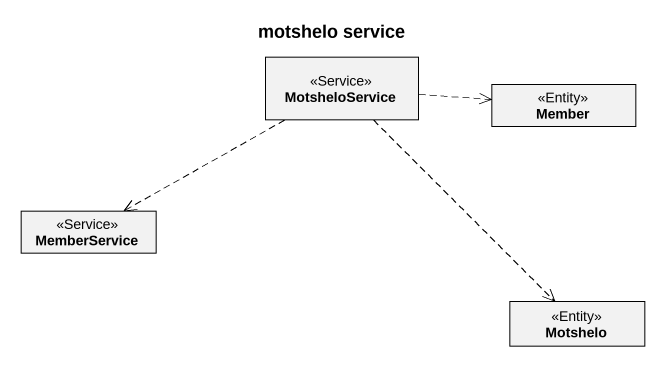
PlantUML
@startuml
title motshelo service
hide circle
hide empty members
class MotsheloService <<Service>>
class Member <<Entity>>
class MemberService <<Service>>
class Motshelo <<Entity>>
MotsheloService .right.> Member
MotsheloService .left.> MemberService
MotsheloService ..> Motshelo
@enduml
